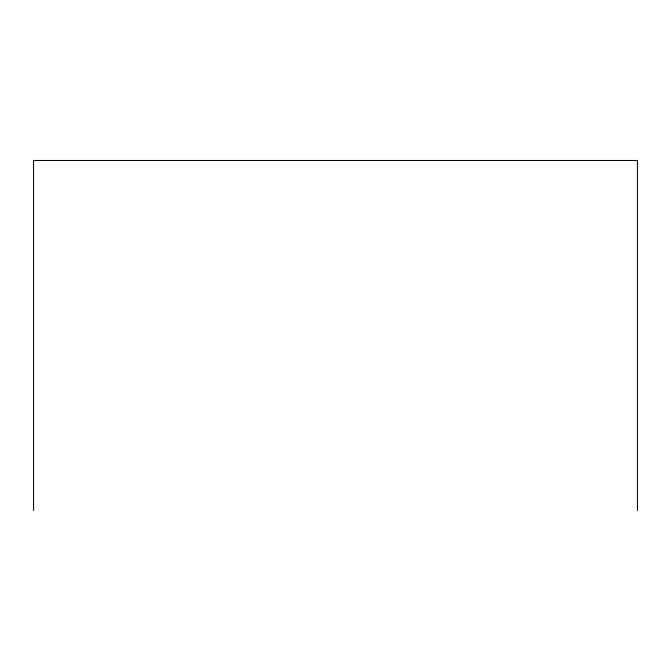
<?xml version="1.0" encoding="UTF-8"?>
<svg xmlns="http://www.w3.org/2000/svg" width="671" height="671" viewBox="0 0 671 671"><rect width="100%" height="100%" fill="white"/><g stroke="black" fill="none" stroke-linecap="round" stroke-linejoin="round"><path stroke-width="1.01" d="M637.45 510.53L637.45 160.47L33.55 160.47L33.55 510.53"/></g></svg>
